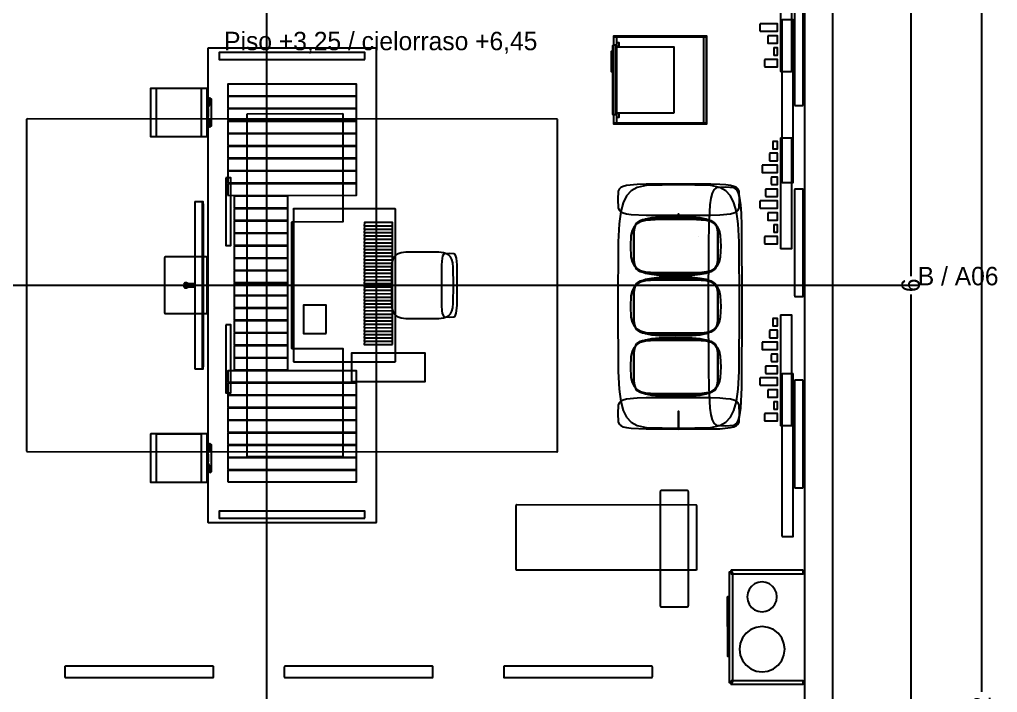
# Model space of a CAD drawing. Header units: metres. Extents: x 132.4 to 143.6, y -13.7 to 1.5.
# Drawn here: x 136.25 to 143.16, y -5.88 to -1.12 of the extents above; entities that cross this region are included whole.
import ezdxf

# ---------------------------------------------------------------- set-up
doc = ezdxf.new("R2010")
doc.units = ezdxf.units.M
for name, color, linetype in [('CORTE', 7, 'Continuous'), ('COTAS', 4, 'Continuous'), ('EJES', 3, 'Continuous'), ('TEXTOS', 7, 'Continuous'), ('VISTA', 8, 'Continuous')]:
    doc.layers.add(name, color=color, linetype=linetype)
doc.dimstyles.get("Standard").update_dxf_attribs({"dimtxt": 2.5, "dimasz": 2.5, "dimexe": 1.25, "dimexo": 0.625, "dimtad": 1, "dimcen": 2.5, "dimazin": 3, "dimtfac": 1, "dimtmove": 0, "dimatfit": 3})

# ---------------------------------------------------------------- blocks, each defined once
blk = doc.blocks.new('_CLOSEDFILLED')
at = {"color": 0, "linetype": 'BYBLOCK'}
blk.add_solid([(-1, 0.164), (0, 0), (-1, -0.164)], dxfattribs=at)
blk = doc.blocks.new('*D5')
for p, q in [((143.05, 0.09), (143.05, -5.87)), ((142, 0), (143.05, 0)), ((143.05, -6.13), (143.05, -12.09)), ((142, -12), (143.05, -12))]:
    blk.add_line(p, q)
at = {"layer": 'Defpoints'}
for p in [(142, 0), (143.05, 0), (142, -12)]:
    blk.add_point(p, dxfattribs=at)
at = {"layer": 'COTAS', "xscale": 0.09, "yscale": 0.09}
for p, rotation in [((143.05, 0), 270), ((143.05, -12), 90)]:
    blk.add_blockref('_CLOSEDFILLED', p, dxfattribs=dict(at, rotation=rotation))
at = {"layer": 'COTAS', "insert": (143.05, -6), "char_height": 0.13, "attachment_point": 5, "rotation": 90}
blk.add_mtext('12', dxfattribs=at)
blk = doc.blocks.new('*D6')
for p, q in [((142.55, 0.09), (142.55, -2.935)), ((142, 0), (142.55, 0)), ((142.55, -3.065), (142.55, -6.09)), ((142, -6), (142.55, -6))]:
    blk.add_line(p, q)
at = {"layer": 'Defpoints'}
for p in [(142, 0), (142.55, 0), (142, -6)]:
    blk.add_point(p, dxfattribs=at)
at = {"layer": 'COTAS', "xscale": 0.09, "yscale": 0.09}
for p, rotation in [((142.55, 0), 270), ((142.55, -6), 90)]:
    blk.add_blockref('_CLOSEDFILLED', p, dxfattribs=dict(at, rotation=rotation))
at = {"layer": 'COTAS', "insert": (142.55, -3), "char_height": 0.13, "attachment_point": 5, "rotation": 90}
blk.add_mtext('6', dxfattribs=at)

msp = doc.modelspace()

# ---------------------------------------------------------------- linework, layer by layer
at = {"layer": 'CORTE'}
msp.add_lwpolyline([(142, -5.9955), (142, -3.5632), (142, -0.0045), (141.9997, -0.0034), (141.9992, -0.0019), (141.999, -0.0017), (141.9987, -0.0013), (141.9984, -0.0011), (141.9981, -0.0008), (141.997, -0.0005), (141.9955, 0), (141.918, 0), (141.8045, 0), (141.8034, -0.0003), (141.8019, -0.0008), (141.8017, -0.001), (141.8013, -0.0013), (141.801, -0.0017), (141.801, -0.0017), (141.8008, -0.0019), (141.8003, -0.0034), (141.8, -0.0045), (141.8, -3.5632), (141.8, -5.9955)], dxfattribs=at)
msp.add_lwpolyline([(137.4253, -2.9826), (137.421, -2.9844), (137.4173, -2.9873), (137.4144, -2.991), (137.4126, -2.9953), (137.412, -3), (137.4126, -3.0047), (137.4144, -3.009), (137.4173, -3.0127), (137.421, -3.0156), (137.4253, -3.0174), (137.43, -3.018), (137.4347, -3.0174), (137.439, -3.0156), (137.4427, -3.0127), (137.4456, -3.009), (137.4474, -3.0047), (137.448, -3), (137.4474, -2.9953), (137.4456, -2.991), (137.4427, -2.9873), (137.439, -2.9844), (137.4347, -2.9826), (137.43, -2.982), (137.4253, -2.9826)], close=True, dxfattribs=at)
at = {"layer": 'EJES'}
for p, q in [((138, 0.5), (138, -13.7)), ((132.5, -3), (142.6, -3))]:
    msp.add_line(p, q, dxfattribs=at)
at = {"layer": 'VISTA'}
msp.add_line((137.552, -2.424), (137.552, -3.576), dxfattribs=at)
for points in [[(141.63, -0.7135), (141.63, -1.3411), (141.63, -1.4865), (141.6305, -1.4881), (141.6306, -1.4885), (141.631, -1.4889), (141.631, -1.489), (141.6314, -1.4893), (141.6315, -1.4894), (141.6331, -1.4899), (141.6335, -1.49), (141.6928, -1.49), (141.7065, -1.49), (141.7081, -1.4895), (141.7085, -1.4894), (141.7089, -1.489), (141.709, -1.489), (141.709, -1.4889), (141.7094, -1.4885), (141.7095, -1.4881), (141.71, -1.4865), (141.71, -1.3411), (141.71, -0.7135)], [(141.73, -0.9745), (141.73, -1.5518), (141.73, -1.7255), (141.7306, -1.7275), (141.7308, -1.7281), (141.7312, -1.7285), (141.7313, -1.7287), (141.7318, -1.7291), (141.7319, -1.7292), (141.7339, -1.7298), (141.7345, -1.73), (141.7737, -1.73), (141.7855, -1.73), (141.7875, -1.7294), (141.7881, -1.7292), (141.7885, -1.7288), (141.7887, -1.7287), (141.7888, -1.7285), (141.7892, -1.7281), (141.7894, -1.7275), (141.79, -1.7255), (141.79, -1.5518), (141.79, -0.9745)]]:
    msp.add_lwpolyline(points, dxfattribs=at)
for points in [[(141.4856, -1.1546), (141.485, -1.156), (141.485, -1.204), (141.4856, -1.2054), (141.487, -1.206), (141.608, -1.206), (141.6094, -1.2054), (141.61, -1.204), (141.61, -1.156), (141.6094, -1.1546), (141.608, -1.154), (141.487, -1.154), (141.4856, -1.1546)], [(141.641, -1.1267), (141.6408, -1.1269), (141.6402, -1.1287), (141.64, -1.1295), (141.64, -1.9296), (141.64, -2.2705), (141.6406, -2.2723), (141.6408, -2.2731), (141.6412, -2.2735), (141.6413, -2.2737), (141.6417, -2.274), (141.6419, -2.2742), (141.6437, -2.2748), (141.6445, -2.275), (141.6943, -2.275), (141.7155, -2.275), (141.7173, -2.2744), (141.7181, -2.2742), (141.7185, -2.2738), (141.7187, -2.2737), (141.7188, -2.2735), (141.7192, -2.2731), (141.7194, -2.2723), (141.72, -2.2705), (141.72, -1.9296), (141.72, -1.1295), (141.7198, -1.1287), (141.7192, -1.1269), (141.719, -1.1267), (141.7187, -1.1263), (141.7185, -1.1262), (141.7181, -1.1258), (141.7173, -1.1256), (141.7155, -1.125), (141.6943, -1.125), (141.6445, -1.125), (141.6437, -1.1252), (141.6419, -1.1258), (141.6417, -1.126), (141.6413, -1.1263), (141.641, -1.1267)], [(140.451, -1.245), (141.109, -1.245), (141.1097, -1.2447), (141.11, -1.244), (141.11, -1.241), (141.1097, -1.2403), (141.109, -1.24), (140.451, -1.24), (140.4503, -1.2403), (140.45, -1.241), (140.45, -1.244), (140.4503, -1.2447), (140.451, -1.245)], [(141.0888, -1.8588), (141.0888, -1.2412), (140.4712, -1.2412), (140.4712, -1.8588), (141.0888, -1.8588)], [(141.5406, -1.2386), (141.54, -1.24), (141.54, -1.288), (141.5406, -1.2894), (141.542, -1.29), (141.608, -1.29), (141.6094, -1.2894), (141.61, -1.288), (141.61, -1.24), (141.6094, -1.2386), (141.608, -1.238), (141.542, -1.238), (141.5406, -1.2386)], [(140.4475, -1.795), (140.4665, -1.795), (140.4695, -1.792), (140.4695, -1.308), (140.4665, -1.305), (140.4475, -1.305), (140.4445, -1.308), (140.4445, -1.792), (140.4475, -1.795)], [(140.4475, -1.795), (140.4665, -1.795), (140.4695, -1.792), (140.4695, -1.308), (140.4665, -1.305), (140.4475, -1.305), (140.4445, -1.308), (140.4445, -1.792), (140.4475, -1.795)], [(140.4475, -1.795), (140.4665, -1.795), (140.4695, -1.792), (140.4695, -1.308), (140.4665, -1.305), (140.4475, -1.305), (140.4445, -1.308), (140.4445, -1.792), (140.4475, -1.795)], [(140.4475, -1.795), (140.4665, -1.795), (140.4695, -1.792), (140.4695, -1.308), (140.4665, -1.305), (140.4475, -1.305), (140.4445, -1.308), (140.4445, -1.792), (140.4475, -1.795)], [(140.4475, -1.795), (140.4665, -1.795), (140.4695, -1.792), (140.4695, -1.308), (140.4665, -1.305), (140.4475, -1.305), (140.4445, -1.308), (140.4445, -1.792), (140.4475, -1.795)], [(140.4475, -1.795), (140.4665, -1.795), (140.4695, -1.792), (140.4695, -1.308), (140.4665, -1.305), (140.4475, -1.305), (140.4445, -1.308), (140.4445, -1.792), (140.4475, -1.795)], [(140.4475, -1.795), (140.4665, -1.795), (140.4695, -1.792), (140.4695, -1.308), (140.4665, -1.305), (140.4475, -1.305), (140.4445, -1.308), (140.4445, -1.792), (140.4475, -1.795)], [(140.4475, -1.795), (140.4665, -1.795), (140.4695, -1.792), (140.4695, -1.308), (140.4665, -1.305), (140.4475, -1.305), (140.4445, -1.308), (140.4445, -1.792), (140.4475, -1.795)], [(141.1097, -1.8547), (141.1097, -1.2453), (140.4503, -1.2453), (140.4503, -1.8547), (141.1097, -1.8547)], [(140.472, -1.312), (140.49, -1.312), (140.4907, -1.3117), (140.491, -1.311), (140.491, -1.289), (140.4907, -1.2883), (140.49, -1.288), (140.472, -1.288), (140.4713, -1.2883), (140.471, -1.289), (140.471, -1.311), (140.4713, -1.3117), (140.472, -1.312)], [(141.106, -1.85), (141.109, -1.85), (141.1097, -1.8498), (141.11, -1.8492), (141.11, -1.2508), (141.1097, -1.2502), (141.109, -1.25), (141.106, -1.25), (141.1053, -1.2502), (141.105, -1.2508), (141.105, -1.8492), (141.1053, -1.8498), (141.106, -1.85)], [(137.5881, -4.675), (138.7719, -4.675), (138.7757, -4.673), (138.7765, -1.3298), (138.7746, -1.3259), (137.5881, -1.325), (137.5843, -1.327), (137.5843, -4.673), (137.5881, -4.675)], [(138.694, -1.405), (138.695, -1.356), (137.666, -1.355), (137.6653, -1.4047), (138.694, -1.405)], [(140.446, -1.49), (140.446, -1.35), (140.434, -1.35), (140.434, -1.49), (140.446, -1.49)], [(140.446, -1.49), (140.446, -1.35), (140.434, -1.35), (140.434, -1.49), (140.446, -1.49)], [(140.446, -1.49), (140.446, -1.35), (140.434, -1.35), (140.434, -1.49), (140.446, -1.49)], [(140.446, -1.49), (140.446, -1.35), (140.434, -1.35), (140.434, -1.49), (140.446, -1.49)], [(140.446, -1.49), (140.446, -1.35), (140.434, -1.35), (140.434, -1.49), (140.446, -1.49)], [(140.446, -1.49), (140.446, -1.35), (140.434, -1.35), (140.434, -1.49), (140.446, -1.49)], [(140.446, -1.49), (140.446, -1.35), (140.434, -1.35), (140.434, -1.49), (140.446, -1.49)], [(140.446, -1.49), (140.446, -1.35), (140.434, -1.35), (140.434, -1.49), (140.446, -1.49)], [(140.8787, -1.7822), (140.8787, -1.3178), (140.4693, -1.3178), (140.4693, -1.7822), (140.8787, -1.7822)], [(140.8787, -1.7822), (140.8787, -1.3178), (140.4693, -1.3178), (140.4693, -1.7822), (140.8787, -1.7822)], [(140.8787, -1.7822), (140.8787, -1.3178), (140.4693, -1.3178), (140.4693, -1.7822), (140.8787, -1.7822)], [(140.8787, -1.7822), (140.8787, -1.3178), (140.4693, -1.3178), (140.4693, -1.7822), (140.8787, -1.7822)], [(140.8787, -1.7822), (140.8787, -1.3178), (140.4693, -1.3178), (140.4693, -1.7822), (140.8787, -1.7822)], [(140.8787, -1.7822), (140.8787, -1.3178), (140.4693, -1.3178), (140.4693, -1.7822), (140.8787, -1.7822)], [(140.8787, -1.7822), (140.8787, -1.3178), (140.4693, -1.3178), (140.4693, -1.7822), (140.8787, -1.7822)], [(140.8787, -1.7822), (140.8787, -1.3178), (140.4693, -1.3178), (140.4693, -1.7822), (140.8787, -1.7822)], [(141.5826, -1.3226), (141.582, -1.324), (141.582, -1.372), (141.5826, -1.3734), (141.584, -1.374), (141.608, -1.374), (141.6094, -1.3734), (141.61, -1.372), (141.61, -1.324), (141.6094, -1.3226), (141.608, -1.322), (141.584, -1.322), (141.5826, -1.3226)], [(141.5186, -1.4066), (141.518, -1.408), (141.518, -1.456), (141.5186, -1.4574), (141.52, -1.458), (141.608, -1.458), (141.6094, -1.4574), (141.61, -1.456), (141.61, -1.408), (141.6094, -1.4066), (141.608, -1.406), (141.52, -1.406), (141.5186, -1.4066)], [(137.7256, -1.661), (138.635, -1.6604), (138.6344, -1.579), (137.7256, -1.5792), (137.7256, -1.661)], [(137.1804, -1.6104), (137.1803, -1.6105), (137.1802, -1.6107), (137.18, -1.6111), (137.18, -1.7373), (137.18, -1.9489), (137.1801, -1.9491), (137.1803, -1.9495), (137.1803, -1.9496), (137.1804, -1.9497), (137.1805, -1.9497), (137.1806, -1.9498), (137.181, -1.9499), (137.1815, -1.95), (137.3298, -1.95), (137.5785, -1.95), (137.5788, -1.9499), (137.5794, -1.9498), (137.5794, -1.9497), (137.5796, -1.9497), (137.5797, -1.9496), (137.5797, -1.9495), (137.5799, -1.9491), (137.58, -1.9489), (137.58, -1.7373), (137.58, -1.6111), (137.5798, -1.6107), (137.5797, -1.6105), (137.5796, -1.6104), (137.5796, -1.6103), (137.5794, -1.6103), (137.5794, -1.6102), (137.5788, -1.6101), (137.5785, -1.61), (137.3298, -1.61), (137.1815, -1.61), (137.181, -1.6101), (137.1806, -1.6102), (137.1805, -1.6103), (137.1804, -1.6103), (137.1804, -1.6104)], [(137.2217, -1.6107), (137.22, -1.6117), (137.2203, -1.9493), (137.2207, -1.9483), (137.2217, -1.95), (137.5393, -1.9497), (137.5383, -1.9493), (137.54, -1.9483), (137.5397, -1.6107), (137.2217, -1.6107)], [(137.586, -1.814), (137.598, -1.8449), (137.598, -1.883), (137.612, -1.8737), (137.612, -1.6863), (137.598, -1.677), (137.598, -1.7151), (137.586, -1.746), (137.586, -1.814)], [(137.7256, -1.749), (138.635, -1.7484), (138.6344, -1.667), (137.7256, -1.6672), (137.7256, -1.749)], [(137.579, -1.755), (137.579, -1.7587), (137.579, -1.7695), (137.579, -1.78), (137.579, -1.7905), (137.579, -1.8013), (137.579, -1.805), (137.589, -1.805), (137.589, -1.8013), (137.589, -1.7905), (137.589, -1.78), (137.589, -1.7695), (137.589, -1.7587), (137.589, -1.755), (137.579, -1.755)], [(137.7256, -1.837), (138.635, -1.8364), (138.6344, -1.755), (137.7256, -1.7552), (137.7256, -1.837)], [(137.86, -1.7919), (137.86, -4.2081), (137.862, -4.21), (138.538, -4.21), (138.54, -4.2081), (138.54, -3.4494), (138.181, -3.4484), (138.1786, -3.446), (138.1786, -2.554), (138.181, -2.5516), (138.54, -2.5506), (138.54, -1.7919), (138.538, -1.79), (137.86, -1.7919)], [(140.472, -1.812), (140.49, -1.812), (140.4907, -1.8117), (140.491, -1.811), (140.491, -1.789), (140.4907, -1.7883), (140.49, -1.788), (140.472, -1.788), (140.4713, -1.7883), (140.471, -1.789), (140.471, -1.811), (140.4713, -1.8117), (140.472, -1.812)], [(136.305, -4.1705), (136.3069, -4.1742), (140.0505, -4.175), (140.0542, -4.1731), (140.055, -1.8295), (140.0531, -1.8258), (136.3095, -1.825), (136.305, -1.8295), (136.305, -4.1705)], [(137.7256, -1.925), (138.635, -1.9244), (138.6344, -1.843), (137.7256, -1.8432), (137.7256, -1.925)], [(140.451, -1.86), (141.109, -1.86), (141.1097, -1.8597), (141.11, -1.859), (141.11, -1.856), (141.1097, -1.8553), (141.109, -1.855), (140.451, -1.855), (140.4503, -1.8553), (140.45, -1.856), (140.45, -1.859), (140.4503, -1.8597), (140.451, -1.86)], [(137.7256, -2.013), (138.635, -2.0124), (138.6344, -1.931), (137.7256, -1.9312), (137.7256, -2.013)], [(141.5756, -1.9846), (141.575, -1.986), (141.575, -2.034), (141.5756, -2.0354), (141.577, -2.036), (141.608, -2.036), (141.6094, -2.0354), (141.61, -2.034), (141.61, -1.986), (141.6094, -1.9846), (141.608, -1.984), (141.577, -1.984), (141.5756, -1.9846)], [(141.6307, -1.9614), (141.6306, -1.9615), (141.6301, -1.9631), (141.63, -1.9635), (141.63, -2.5911), (141.63, -2.7365), (141.6305, -2.7381), (141.6306, -2.7385), (141.631, -2.7389), (141.631, -2.739), (141.6314, -2.7393), (141.6315, -2.7394), (141.6331, -2.7399), (141.6335, -2.74), (141.6928, -2.74), (141.7065, -2.74), (141.7081, -2.7395), (141.7085, -2.7394), (141.7089, -2.739), (141.709, -2.739), (141.709, -2.7389), (141.7094, -2.7385), (141.7095, -2.7381), (141.71, -2.7365), (141.71, -2.5911), (141.71, -1.9635), (141.7099, -1.9631), (141.7094, -1.9615), (141.7093, -1.9614), (141.709, -1.961), (141.7089, -1.961), (141.7085, -1.9606), (141.7081, -1.9605), (141.7065, -1.96), (141.6928, -1.96), (141.6335, -1.96), (141.6331, -1.9601), (141.6315, -1.9606), (141.6314, -1.9607), (141.631, -1.961), (141.6307, -1.9614)], [(137.7256, -2.101), (138.635, -2.1004), (138.6344, -2.019), (137.7256, -2.0192), (137.7256, -2.101)], [(141.5526, -2.0686), (141.552, -2.07), (141.552, -2.118), (141.5526, -2.1194), (141.554, -2.12), (141.608, -2.12), (141.6094, -2.1194), (141.61, -2.118), (141.61, -2.07), (141.6094, -2.0686), (141.608, -2.068), (141.554, -2.068), (141.5526, -2.0686)], [(137.7256, -2.189), (138.635, -2.1884), (138.6344, -2.107), (137.7256, -2.1072), (137.7256, -2.189)], [(137.7256, -2.277), (138.635, -2.2764), (138.6344, -2.195), (137.7256, -2.1952), (137.7256, -2.277)], [(141.5006, -2.1526), (141.5, -2.154), (141.5, -2.202), (141.5006, -2.2034), (141.502, -2.204), (141.608, -2.204), (141.6094, -2.2034), (141.61, -2.202), (141.61, -2.154), (141.6094, -2.1526), (141.608, -2.152), (141.502, -2.152), (141.5006, -2.1526)], [(137.7125, -2.24), (137.7125, -2.72), (137.7475, -2.72), (137.7475, -2.24), (137.7125, -2.24)], [(141.5656, -2.2366), (141.565, -2.238), (141.565, -2.286), (141.5656, -2.2874), (141.567, -2.288), (141.608, -2.288), (141.6094, -2.2874), (141.61, -2.286), (141.61, -2.238), (141.6094, -2.2366), (141.608, -2.236), (141.567, -2.236), (141.5656, -2.2366)], [(137.7256, -2.365), (138.635, -2.3644), (138.6344, -2.283), (137.7256, -2.2832), (137.7256, -2.365)], [(140.5432, -2.4949), (140.575, -2.4994), (140.681, -2.5044), (140.91, -2.505), (140.91, -2.4945), (140.91, -2.505), (141.139, -2.5044), (141.2022, -2.5026), (141.2768, -2.4949), (141.3007, -2.4888), (141.3183, -2.4807), (141.3305, -2.4698), (141.3376, -2.4536), (141.34, -2.395), (141.3376, -2.3364), (141.3305, -2.3202), (141.3183, -2.3093), (141.3007, -2.3012), (141.2768, -2.2951), (141.245, -2.2906), (141.2022, -2.2874), (141.139, -2.2856), (140.681, -2.2856), (140.6178, -2.2874), (140.5432, -2.2951), (140.5193, -2.3012), (140.5017, -2.3093), (140.4895, -2.3202), (140.4824, -2.3364), (140.48, -2.395), (140.4824, -2.4536), (140.4895, -2.4698), (140.5017, -2.4807), (140.5193, -2.4888), (140.5432, -2.4949)], [(140.5432, -3.9313), (140.575, -3.9666), (140.6178, -3.991), (140.681, -4.0053), (140.91, -4.01), (140.91, -3.8884), (140.91, -4.01), (141.139, -4.0053), (141.2022, -3.991), (141.245, -3.9666), (141.2768, -3.9313), (141.3007, -3.8835), (141.3183, -3.8201), (141.3305, -3.7345), (141.3376, -3.6079), (141.34, -3.15), (141.3376, -2.6921), (141.3305, -2.5655), (141.3183, -2.4799), (141.3007, -2.4165), (141.2768, -2.3687), (141.245, -2.3334), (141.2022, -2.309), (141.139, -2.2947), (140.91, -2.29), (140.681, -2.2947), (140.6178, -2.309), (140.575, -2.3334), (140.5432, -2.3687), (140.5193, -2.4165), (140.5017, -2.4799), (140.4895, -2.5655), (140.4824, -2.6921), (140.48, -3.15), (140.4824, -3.6079), (140.4895, -3.7345), (140.5017, -3.8201), (140.5193, -3.8835), (140.5432, -3.9313)], [(141.1377, -3.9157), (141.1465, -3.9503), (141.1584, -3.9741), (141.1761, -3.9882), (141.24, -3.9928), (141.3039, -3.9882), (141.3216, -3.9741), (141.3335, -3.9503), (141.3424, -3.9157), (141.349, -3.8688), (141.3573, -3.7228), (141.36, -3.15), (141.3573, -2.5772), (141.3539, -2.4933), (141.349, -2.4312), (141.3424, -2.3843), (141.3335, -2.3497), (141.3216, -2.3259), (141.3039, -2.3118), (141.24, -2.3072), (141.1761, -2.3118), (141.1584, -2.3259), (141.1465, -2.3497), (141.1377, -2.3843), (141.131, -2.4312), (141.1227, -2.5772), (141.1207, -2.7012), (141.12, -3.15), (141.1207, -3.5988), (141.1227, -3.7228), (141.131, -3.8688), (141.1377, -3.9157)], [(141.5256, -2.3206), (141.525, -2.322), (141.525, -2.37), (141.5256, -2.3714), (141.527, -2.372), (141.608, -2.372), (141.6094, -2.3714), (141.61, -2.37), (141.61, -2.322), (141.6094, -2.3206), (141.608, -2.32), (141.527, -2.32), (141.5256, -2.3206)], [(141.7309, -2.3218), (141.7308, -2.3219), (141.7302, -2.3239), (141.73, -2.3245), (141.73, -2.9018), (141.73, -3.0755), (141.7306, -3.0775), (141.7308, -3.0781), (141.7312, -3.0785), (141.7313, -3.0787), (141.7318, -3.0791), (141.7319, -3.0792), (141.7339, -3.0798), (141.7345, -3.08), (141.7737, -3.08), (141.7855, -3.08), (141.7875, -3.0794), (141.7881, -3.0792), (141.7885, -3.0788), (141.7887, -3.0787), (141.7888, -3.0785), (141.7892, -3.0781), (141.7894, -3.0775), (141.79, -3.0755), (141.79, -2.9018), (141.79, -2.3245), (141.7898, -2.3239), (141.7892, -2.3219), (141.7891, -2.3218), (141.7887, -2.3213), (141.7885, -2.3212), (141.7881, -2.3208), (141.7875, -2.3206), (141.7855, -2.32), (141.7737, -2.32), (141.7345, -2.32), (141.7339, -2.3202), (141.7319, -2.3208), (141.7318, -2.3209), (141.7313, -2.3213), (141.7309, -2.3218)], [(137.4935, -2.4118), (137.4933, -2.4121), (137.4929, -2.4137), (137.4925, -2.4149), (137.4925, -3.0646), (137.4925, -3.5851), (137.493, -3.5867), (137.4933, -3.5879), (137.4936, -3.5883), (137.4938, -3.5886), (137.4941, -3.5889), (137.4944, -3.5891), (137.4958, -3.5896), (137.497, -3.59), (137.5225, -3.59), (137.543, -3.59), (137.5444, -3.5895), (137.5456, -3.5891), (137.5459, -3.5888), (137.5462, -3.5886), (137.5464, -3.5883), (137.5467, -3.5879), (137.547, -3.5867), (137.5475, -3.5851), (137.5475, -3.0646), (137.5475, -2.4149), (137.5471, -2.4137), (137.5467, -2.4121), (137.5465, -2.4118), (137.5462, -2.4114), (137.5459, -2.4112), (137.5456, -2.4109), (137.5444, -2.4105), (137.543, -2.41), (137.5225, -2.41), (137.497, -2.41), (137.4958, -2.4104), (137.4944, -2.4109), (137.4941, -2.4111), (137.4938, -2.4114), (137.4935, -2.4118)], [(137.5455, -2.424), (137.5505, -2.424), (137.551, -2.4239), (137.5514, -2.4235), (137.5515, -2.423), (137.5515, -2.411), (137.5514, -2.4105), (137.551, -2.4101), (137.5505, -2.41), (137.5455, -2.41), (137.545, -2.4101), (137.5446, -2.4105), (137.5445, -2.411), (137.5445, -2.423), (137.5446, -2.4235), (137.545, -2.4239), (137.5455, -2.424)], [(137.5445, -3.589), (137.5505, -3.59), (137.5515, -2.411), (137.5446, -2.411), (137.5445, -3.589)], [(137.7706, -2.453), (138.15, -2.4524), (138.1494, -2.371), (137.7706, -2.3712), (137.7706, -2.453)], [(141.4856, -2.4046), (141.485, -2.406), (141.485, -2.454), (141.4856, -2.4554), (141.487, -2.456), (141.608, -2.456), (141.6094, -2.4554), (141.61, -2.454), (141.61, -2.406), (141.6094, -2.4046), (141.608, -2.404), (141.487, -2.404), (141.4856, -2.4046)], [(137.7706, -2.541), (138.15, -2.5404), (138.1494, -2.459), (137.7706, -2.4592), (137.7706, -2.541)], [(138.1906, -3.5387), (138.1909, -3.5391), (138.1913, -3.5394), (138.193, -3.54), (138.9087, -3.5394), (138.9091, -3.5391), (138.9094, -3.5387), (138.91, -3.537), (138.9094, -2.4613), (138.9091, -2.4609), (138.9087, -2.4606), (138.907, -2.46), (138.193, -2.46), (138.1909, -2.4609), (138.1906, -3.5387)], [(138.1915, -2.4615), (138.1909, -2.4615), (138.1909, -2.4609), (138.1915, -2.4615)], [(138.9085, -2.4615), (138.9085, -2.4609), (138.9091, -2.4609), (138.9085, -2.4615)], [(137.7706, -2.629), (138.15, -2.6284), (138.1494, -2.547), (137.7706, -2.5472), (137.7706, -2.629)], [(140.6424, -2.9001), (140.6759, -2.9132), (140.7182, -2.9224), (140.7741, -2.9278), (140.89, -2.9297), (141.0059, -2.9278), (141.0617, -2.9224), (141.1041, -2.9132), (141.1376, -2.9001), (141.1642, -2.883), (141.1844, -2.8614), (141.1987, -2.8341), (141.2072, -2.7981), (141.21, -2.7233), (141.2072, -2.6486), (141.1987, -2.6126), (141.1844, -2.5853), (141.1642, -2.5637), (141.1376, -2.5466), (141.1041, -2.5335), (141.0617, -2.5243), (141.0059, -2.5188), (140.89, -2.517), (140.7741, -2.5188), (140.7182, -2.5243), (140.6759, -2.5335), (140.6424, -2.5466), (140.6158, -2.5637), (140.5956, -2.5853), (140.5813, -2.6126), (140.5728, -2.6486), (140.57, -2.7233), (140.5728, -2.7981), (140.5813, -2.8341), (140.5956, -2.8614), (140.6158, -2.883), (140.6424, -2.9001)], [(140.5911, -2.8175), (140.5938, -2.8433), (140.5985, -2.8612), (140.6051, -2.875), (140.614, -2.8862), (140.6252, -2.8952), (140.639, -2.9023), (140.677, -2.9122), (140.744, -2.9168), (140.89, -2.9174), (140.89, -2.9151), (140.89, -2.9174), (141.036, -2.9168), (141.0756, -2.9151), (141.124, -2.9079), (141.141, -2.9023), (141.166, -2.8862), (141.1749, -2.875), (141.1815, -2.8612), (141.1862, -2.8433), (141.1889, -2.8175), (141.1898, -2.7233), (141.1889, -2.6292), (141.1862, -2.6034), (141.1815, -2.5855), (141.1749, -2.5716), (141.166, -2.5605), (141.141, -2.5443), (141.103, -2.5345), (141.036, -2.5298), (140.744, -2.5298), (140.7044, -2.5316), (140.656, -2.5387), (140.639, -2.5443), (140.614, -2.5605), (140.6051, -2.5716), (140.5985, -2.5855), (140.5938, -2.6034), (140.5911, -2.6292), (140.5911, -2.8175)], [(140.6777, -2.9078), (140.6407, -2.8983), (140.6171, -2.8831), (140.6089, -2.8727), (140.6026, -2.8597), (140.5982, -2.8425), (140.5955, -2.8174), (140.5955, -2.6293), (140.5982, -2.6041), (140.6026, -2.587), (140.6089, -2.5739), (140.6171, -2.5636), (140.6407, -2.5484), (140.6777, -2.5389), (140.7441, -2.5342), (140.89, -2.5336), (141.0359, -2.5342), (141.1023, -2.5389), (141.1393, -2.5484), (141.1629, -2.5636), (141.1711, -2.5739), (141.1774, -2.587), (141.1818, -2.6041), (141.1845, -2.6293), (141.1854, -2.7233), (141.1845, -2.8174), (141.1818, -2.8425), (141.1774, -2.8597), (141.1711, -2.8727), (141.1629, -2.8831), (141.1393, -2.8983), (141.1229, -2.9037), (141.0753, -2.9107), (141.0359, -2.9124), (140.7441, -2.9124), (140.6777, -2.9078)], [(140.6911, -2.5369), (140.6911, -2.5369), (140.6911, -2.5369), (140.6911, -2.5369)], [(141.5406, -2.4886), (141.54, -2.49), (141.54, -2.538), (141.5406, -2.5394), (141.542, -2.54), (141.608, -2.54), (141.6094, -2.5394), (141.61, -2.538), (141.61, -2.49), (141.6094, -2.4886), (141.608, -2.488), (141.542, -2.488), (141.5406, -2.4886)], [(138.889, -2.5793), (138.89, -2.5577), (138.691, -2.5568), (138.6903, -2.579), (138.889, -2.5793)], [(138.889, -2.6033), (138.89, -2.5817), (138.691, -2.5808), (138.6903, -2.603), (138.889, -2.6033)], [(138.889, -2.6273), (138.89, -2.6058), (138.691, -2.6048), (138.6903, -2.627), (138.889, -2.6273)], [(141.5826, -2.5726), (141.582, -2.574), (141.582, -2.622), (141.5826, -2.6234), (141.584, -2.624), (141.608, -2.624), (141.6094, -2.6234), (141.61, -2.622), (141.61, -2.574), (141.6094, -2.5726), (141.608, -2.572), (141.584, -2.572), (141.5826, -2.5726)], [(137.7706, -2.717), (138.15, -2.7164), (138.1494, -2.635), (137.7706, -2.6352), (137.7706, -2.717)], [(138.889, -2.6513), (138.89, -2.6298), (138.691, -2.6288), (138.6903, -2.651), (138.889, -2.6513)], [(138.889, -2.6753), (138.89, -2.6538), (138.691, -2.6528), (138.6903, -2.675), (138.889, -2.6753)], [(138.889, -2.6993), (138.89, -2.6778), (138.691, -2.6768), (138.6903, -2.699), (138.889, -2.6993)], [(141.0508, -2.657), (141.0508, -2.657), (141.0508, -2.657), (141.0508, -2.657)], [(141.202, -2.6309), (141.202, -2.6309), (141.202, -2.6309), (141.202, -2.6309)], [(141.5186, -2.6566), (141.518, -2.658), (141.518, -2.706), (141.5186, -2.7074), (141.52, -2.708), (141.608, -2.708), (141.6094, -2.7074), (141.61, -2.706), (141.61, -2.658), (141.6094, -2.6566), (141.608, -2.656), (141.52, -2.656), (141.5186, -2.6566)], [(137.7706, -2.805), (138.15, -2.8044), (138.1494, -2.723), (137.7706, -2.7232), (137.7706, -2.805)], [(138.889, -2.7233), (138.89, -2.7018), (138.691, -2.7008), (138.6903, -2.723), (138.889, -2.7233)], [(138.889, -2.7473), (138.89, -2.7258), (138.691, -2.7247), (138.6903, -2.747), (138.889, -2.7473)], [(138.889, -2.7713), (138.89, -2.7498), (138.691, -2.7487), (138.6903, -2.771), (138.889, -2.7713)], [(137.287, -3.2), (137.573, -3.2), (137.5779, -3.198), (137.58, -3.193), (137.58, -2.807), (137.5779, -2.802), (137.573, -2.8), (137.287, -2.8), (137.2821, -2.802), (137.28, -2.807), (137.28, -3.193), (137.2821, -3.198), (137.287, -3.2)], [(137.7706, -2.893), (138.15, -2.8924), (138.1494, -2.811), (137.7706, -2.8112), (137.7706, -2.893)], [(138.889, -2.7952), (138.89, -2.7738), (138.691, -2.7727), (138.6903, -2.795), (138.889, -2.7952)], [(138.889, -2.8192), (138.89, -2.7978), (138.691, -2.7967), (138.6903, -2.819), (138.889, -2.8192)], [(138.889, -2.8432), (138.89, -2.8218), (138.691, -2.8207), (138.6903, -2.843), (138.889, -2.8432)], [(138.9124, -3.2135), (138.9286, -3.2231), (138.9505, -3.2298), (138.9829, -3.2337), (139.2171, -3.2337), (139.2495, -3.2298), (139.2714, -3.2231), (139.2876, -3.2135), (139.2999, -3.2004), (139.3089, -3.1831), (139.3151, -3.1597), (139.3188, -3.1251), (139.32, -3), (139.3188, -2.8749), (139.3151, -2.8403), (139.3089, -2.8169), (139.2999, -2.7996), (139.2876, -2.7865), (139.2714, -2.7769), (139.2495, -2.7702), (139.2171, -2.7663), (139.1, -2.765), (138.9829, -2.7663), (138.9505, -2.7702), (138.9286, -2.7769), (138.9124, -2.7865), (138.9001, -2.7996), (138.8911, -2.8169), (138.8849, -2.8403), (138.8812, -2.8749), (138.8812, -3.1251), (138.8849, -3.1597), (138.8911, -3.1831), (138.9001, -3.2004), (138.9124, -3.2135)], [(139.2352, -3.1437), (139.2374, -3.1803), (139.2408, -3.1976), (139.2485, -3.2168), (139.2575, -3.2229), (139.2902, -3.225), (139.3225, -3.2229), (139.331, -3.2168), (139.3396, -3.1976), (139.345, -3.1437), (139.345, -2.8563), (139.3404, -2.8079), (139.3368, -2.7935), (139.3315, -2.7832), (139.3224, -2.7771), (139.2898, -2.775), (139.2575, -2.7771), (139.249, -2.7832), (139.2433, -2.7935), (139.2393, -2.8079), (139.2352, -2.8563), (139.2352, -3.1437)], [(137.7706, -2.981), (138.15, -2.9804), (138.1494, -2.899), (137.7706, -2.8992), (137.7706, -2.981)], [(138.889, -2.8672), (138.89, -2.8457), (138.691, -2.8447), (138.6903, -2.867), (138.889, -2.8672)], [(138.889, -2.8912), (138.89, -2.8697), (138.691, -2.8687), (138.6903, -2.891), (138.889, -2.8912)], [(138.889, -2.9152), (138.89, -2.8937), (138.691, -2.8927), (138.6903, -2.915), (138.889, -2.9152)], [(140.5967, -2.8521), (140.5967, -2.8521), (140.5967, -2.8521), (140.5967, -2.8521)], [(140.6199, -2.8902), (140.6199, -2.8902), (140.6199, -2.8902), (140.6199, -2.8902)], [(138.889, -2.9392), (138.89, -2.9177), (138.691, -2.9167), (138.6903, -2.939), (138.889, -2.9392)], [(138.889, -2.9632), (138.89, -2.9417), (138.691, -2.9407), (138.6903, -2.963), (138.889, -2.9632)], [(138.889, -2.9872), (138.89, -2.9657), (138.691, -2.9647), (138.6903, -2.987), (138.889, -2.9872)], [(140.6424, -3.3268), (140.6759, -3.3398), (140.7182, -3.349), (140.7741, -3.3545), (140.89, -3.3563), (141.0059, -3.3545), (141.0617, -3.349), (141.1041, -3.3398), (141.1376, -3.3268), (141.1642, -3.3097), (141.1844, -3.288), (141.1987, -3.2607), (141.2072, -3.2247), (141.21, -3.15), (141.2072, -3.0753), (141.1987, -3.0393), (141.1844, -3.012), (141.1642, -2.9903), (141.1376, -2.9732), (141.1041, -2.9602), (141.0617, -2.951), (141.0059, -2.9455), (140.89, -2.9437), (140.7741, -2.9455), (140.7182, -2.951), (140.6759, -2.9602), (140.6424, -2.9732), (140.6158, -2.9903), (140.5956, -3.012), (140.5813, -3.0393), (140.5728, -3.0753), (140.57, -3.15), (140.5728, -3.2247), (140.5813, -3.2607), (140.5956, -3.288), (140.6158, -3.3097), (140.6424, -3.3268)], [(140.5911, -3.2442), (140.5938, -3.2699), (140.5985, -3.2878), (140.6051, -3.3017), (140.614, -3.3128), (140.639, -3.329), (140.656, -3.3346), (140.7044, -3.3418), (140.744, -3.3435), (140.89, -3.3441), (140.89, -3.3418), (140.89, -3.3441), (141.036, -3.3435), (141.103, -3.3388), (141.141, -3.329), (141.166, -3.3128), (141.1749, -3.3017), (141.1815, -3.2878), (141.1862, -3.2699), (141.1889, -3.2442), (141.1898, -3.15), (141.1889, -3.0558), (141.1862, -3.0301), (141.1815, -3.0122), (141.1749, -2.9983), (141.166, -2.9872), (141.141, -2.971), (141.124, -2.9654), (141.0756, -2.9582), (141.036, -2.9565), (140.744, -2.9565), (140.677, -2.9612), (140.639, -2.971), (140.614, -2.9872), (140.6051, -2.9983), (140.5985, -3.0122), (140.5938, -3.0301), (140.5911, -3.0558), (140.5911, -3.2442)], [(140.6777, -3.3345), (140.6407, -3.3249), (140.6171, -3.3097), (140.6089, -3.2994), (140.6026, -3.2864), (140.5982, -3.2692), (140.5955, -3.244), (140.5955, -3.056), (140.5982, -3.0308), (140.6026, -3.0136), (140.6089, -3.0006), (140.6171, -2.9903), (140.6407, -2.9751), (140.6777, -2.9655), (140.7441, -2.9609), (140.89, -2.9603), (141.0359, -2.9609), (141.1023, -2.9655), (141.1393, -2.9751), (141.1629, -2.9903), (141.1711, -3.0006), (141.1774, -3.0136), (141.1818, -3.0308), (141.1845, -3.056), (141.1854, -3.15), (141.1845, -3.244), (141.1818, -3.2692), (141.1774, -3.2864), (141.1711, -3.2994), (141.1629, -3.3097), (141.1393, -3.3249), (141.1229, -3.3303), (141.0753, -3.3374), (141.0359, -3.3391), (140.7441, -3.3391), (140.6777, -3.3345)], [(141.08, -2.9149), (141.08, -2.9149), (141.08, -2.9149), (141.08, -2.9149)], [(137.43, -3.0098), (137.495, -3.0098), (137.495, -2.9902), (137.43, -2.9902), (137.43, -3.0098)], [(137.7706, -3.069), (138.15, -3.0684), (138.1494, -2.987), (137.7706, -2.9872), (137.7706, -3.069)], [(138.889, -3.0112), (138.89, -2.9897), (138.691, -2.9888), (138.6903, -3.011), (138.889, -3.0112)], [(138.889, -3.0353), (138.89, -3.0137), (138.691, -3.0128), (138.6903, -3.035), (138.889, -3.0353)], [(138.889, -3.0593), (138.89, -3.0377), (138.691, -3.0368), (138.6903, -3.059), (138.889, -3.0593)], [(139.1, -3), (139.1, -3), (139.1, -3), (139.1, -3)], [(137.7706, -3.157), (138.15, -3.1564), (138.1494, -3.075), (137.7706, -3.0752), (137.7706, -3.157)], [(138.889, -3.0833), (138.89, -3.0617), (138.691, -3.0608), (138.6903, -3.083), (138.889, -3.0833)], [(138.889, -3.1073), (138.89, -3.0857), (138.691, -3.0848), (138.6903, -3.107), (138.889, -3.1073)], [(141.202, -3.0575), (141.202, -3.0575), (141.202, -3.0575), (141.202, -3.0575)], [(137.7706, -3.245), (138.15, -3.2444), (138.1494, -3.163), (137.7706, -3.1632), (137.7706, -3.245)], [(138.4197, -3.3397), (138.4197, -3.1403), (138.2603, -3.1403), (138.2603, -3.3397), (138.4197, -3.3397)], [(138.889, -3.1313), (138.89, -3.1098), (138.691, -3.1088), (138.6903, -3.131), (138.889, -3.1313)], [(138.889, -3.1553), (138.89, -3.1338), (138.691, -3.1328), (138.6903, -3.155), (138.889, -3.1553)], [(138.889, -3.1793), (138.89, -3.1578), (138.691, -3.1568), (138.6903, -3.179), (138.889, -3.1793)], [(138.889, -3.2033), (138.89, -3.1818), (138.691, -3.1808), (138.6903, -3.203), (138.889, -3.2033)], [(138.889, -3.2273), (138.89, -3.2058), (138.691, -3.2048), (138.6903, -3.227), (138.889, -3.2273)], [(138.889, -3.2513), (138.89, -3.2298), (138.691, -3.2287), (138.6903, -3.251), (138.889, -3.2513)], [(141.5756, -3.2346), (141.575, -3.236), (141.575, -3.284), (141.5756, -3.2854), (141.577, -3.286), (141.608, -3.286), (141.6094, -3.2854), (141.61, -3.284), (141.61, -3.236), (141.6094, -3.2346), (141.608, -3.234), (141.577, -3.234), (141.5756, -3.2346)], [(141.6307, -3.2114), (141.6306, -3.2115), (141.6301, -3.2131), (141.63, -3.2135), (141.63, -3.8411), (141.63, -3.9865), (141.6305, -3.9881), (141.6306, -3.9885), (141.631, -3.9889), (141.631, -3.989), (141.6314, -3.9893), (141.6315, -3.9894), (141.6331, -3.9899), (141.6335, -3.99), (141.6928, -3.99), (141.7065, -3.99), (141.7081, -3.9895), (141.7085, -3.9894), (141.7089, -3.989), (141.709, -3.989), (141.709, -3.9889), (141.7094, -3.9885), (141.7095, -3.9881), (141.71, -3.9865), (141.71, -3.8411), (141.71, -3.2135), (141.7099, -3.2131), (141.7094, -3.2115), (141.7093, -3.2114), (141.709, -3.211), (141.7089, -3.211), (141.7085, -3.2106), (141.7081, -3.2105), (141.7065, -3.21), (141.6928, -3.21), (141.6335, -3.21), (141.6331, -3.2101), (141.6315, -3.2106), (141.6314, -3.2107), (141.631, -3.211), (141.6307, -3.2114)], [(137.7125, -3.28), (137.7125, -3.76), (137.7475, -3.76), (137.7475, -3.28), (137.7125, -3.28)], [(137.7706, -3.333), (138.15, -3.3324), (138.1494, -3.251), (137.7706, -3.2512), (137.7706, -3.333)], [(138.889, -3.2753), (138.89, -3.2538), (138.691, -3.2527), (138.6903, -3.275), (138.889, -3.2753)], [(138.889, -3.2992), (138.89, -3.2778), (138.691, -3.2767), (138.6903, -3.299), (138.889, -3.2992)], [(138.889, -3.3232), (138.89, -3.3018), (138.691, -3.3007), (138.6903, -3.323), (138.889, -3.3232)], [(140.5967, -3.2787), (140.5967, -3.2787), (140.5967, -3.2787), (140.5967, -3.2787)], [(137.7706, -3.421), (138.15, -3.4204), (138.1494, -3.339), (137.7706, -3.3392), (137.7706, -3.421)], [(138.889, -3.3472), (138.89, -3.3258), (138.691, -3.3247), (138.6903, -3.347), (138.889, -3.3472)], [(138.889, -3.3712), (138.89, -3.3497), (138.691, -3.3487), (138.6903, -3.371), (138.889, -3.3712)], [(138.889, -3.3952), (138.89, -3.3737), (138.691, -3.3727), (138.6903, -3.395), (138.889, -3.3952)], [(140.6424, -3.7534), (140.6759, -3.7665), (140.7182, -3.7757), (140.7741, -3.7812), (140.89, -3.783), (141.0059, -3.7812), (141.0617, -3.7757), (141.1041, -3.7665), (141.1376, -3.7534), (141.1642, -3.7363), (141.1844, -3.7147), (141.1987, -3.6874), (141.2072, -3.6514), (141.21, -3.5767), (141.2072, -3.5019), (141.1987, -3.4659), (141.1844, -3.4386), (141.1642, -3.417), (141.1376, -3.3999), (141.1041, -3.3868), (141.0617, -3.3776), (141.0059, -3.3722), (140.89, -3.3703), (140.7741, -3.3722), (140.7182, -3.3776), (140.6759, -3.3868), (140.6424, -3.3999), (140.6158, -3.417), (140.5956, -3.4386), (140.5813, -3.4659), (140.5728, -3.5019), (140.57, -3.5767), (140.5728, -3.6514), (140.5813, -3.6874), (140.5956, -3.7147), (140.6158, -3.7363), (140.6424, -3.7534)], [(140.5911, -3.6708), (140.5938, -3.6966), (140.5985, -3.7145), (140.6051, -3.7284), (140.614, -3.7395), (140.639, -3.7557), (140.677, -3.7655), (140.744, -3.7702), (140.89, -3.7708), (140.89, -3.7684), (140.89, -3.7708), (141.036, -3.7702), (141.0756, -3.7684), (141.124, -3.7613), (141.141, -3.7557), (141.166, -3.7395), (141.1749, -3.7284), (141.1815, -3.7145), (141.1862, -3.6966), (141.1889, -3.6708), (141.1898, -3.5767), (141.1889, -3.4825), (141.1862, -3.4567), (141.1815, -3.4388), (141.1749, -3.425), (141.166, -3.4138), (141.141, -3.3977), (141.103, -3.3878), (141.036, -3.3832), (140.744, -3.3832), (140.7044, -3.3849), (140.656, -3.3921), (140.639, -3.3977), (140.614, -3.4138), (140.6051, -3.425), (140.5985, -3.4388), (140.5938, -3.4567), (140.5911, -3.4825), (140.5911, -3.6708)], [(140.7, -3.3415), (140.7, -3.3415), (140.7, -3.3415), (140.7, -3.3415)], [(141.08, -3.3415), (141.08, -3.3415), (141.08, -3.3415), (141.08, -3.3415)], [(141.5526, -3.3186), (141.552, -3.32), (141.552, -3.368), (141.5526, -3.3694), (141.554, -3.37), (141.608, -3.37), (141.6094, -3.3694), (141.61, -3.368), (141.61, -3.32), (141.6094, -3.3186), (141.608, -3.318), (141.554, -3.318), (141.5526, -3.3186)], [(137.7706, -3.509), (138.15, -3.5084), (138.1494, -3.427), (137.7706, -3.4272), (137.7706, -3.509)], [(138.889, -3.4192), (138.89, -3.3977), (138.691, -3.3967), (138.6903, -3.419), (138.889, -3.4192)], [(140.6777, -3.7611), (140.6407, -3.7516), (140.6171, -3.7364), (140.6089, -3.7261), (140.6026, -3.713), (140.5982, -3.6959), (140.5955, -3.6707), (140.5955, -3.4826), (140.5982, -3.4575), (140.6026, -3.4403), (140.6089, -3.4273), (140.6171, -3.4169), (140.6407, -3.4017), (140.6777, -3.3922), (140.7441, -3.3876), (140.89, -3.387), (141.0359, -3.3876), (141.1023, -3.3922), (141.1393, -3.4017), (141.1629, -3.4169), (141.1711, -3.4273), (141.1774, -3.4403), (141.1818, -3.4575), (141.1845, -3.4826), (141.1854, -3.5767), (141.1845, -3.6707), (141.1818, -3.6959), (141.1774, -3.713), (141.1711, -3.7261), (141.1629, -3.7364), (141.1393, -3.7516), (141.1229, -3.757), (141.0753, -3.764), (141.0359, -3.7658), (140.7441, -3.7658), (140.6777, -3.7611)], [(141.1461, -3.4047), (141.1461, -3.4047), (141.1461, -3.4047), (141.1461, -3.4047)], [(141.5006, -3.4026), (141.5, -3.404), (141.5, -3.452), (141.5006, -3.4534), (141.502, -3.454), (141.608, -3.454), (141.6094, -3.4534), (141.61, -3.452), (141.61, -3.404), (141.6094, -3.4026), (141.608, -3.402), (141.502, -3.402), (141.5006, -3.4026)], [(137.7706, -3.597), (138.15, -3.5964), (138.1494, -3.515), (137.7706, -3.5152), (137.7706, -3.597)], [(138.6007, -3.6797), (139.1197, -3.6793), (139.1193, -3.4803), (138.6007, -3.4803), (138.6007, -3.6797)], [(141.202, -3.4842), (141.202, -3.4842), (141.202, -3.4842), (141.202, -3.4842)], [(141.5656, -3.4866), (141.565, -3.488), (141.565, -3.536), (141.5656, -3.5374), (141.567, -3.538), (141.608, -3.538), (141.6094, -3.5374), (141.61, -3.536), (141.61, -3.488), (141.6094, -3.4866), (141.608, -3.486), (141.567, -3.486), (141.5656, -3.4866)], [(137.5455, -3.59), (137.5505, -3.59), (137.551, -3.5899), (137.5514, -3.5895), (137.5515, -3.589), (137.5515, -3.577), (137.5514, -3.5765), (137.551, -3.5761), (137.5505, -3.576), (137.5455, -3.576), (137.545, -3.5761), (137.5446, -3.5765), (137.5445, -3.577), (137.5445, -3.589), (137.5446, -3.5895), (137.545, -3.5899), (137.5455, -3.59)], [(138.1915, -3.5385), (138.1915, -3.5391), (138.1909, -3.5391), (138.1915, -3.5385)], [(138.9085, -3.5385), (138.9091, -3.5385), (138.9091, -3.5391), (138.9085, -3.5385)], [(141.5256, -3.5706), (141.525, -3.572), (141.525, -3.62), (141.5256, -3.6214), (141.527, -3.622), (141.608, -3.622), (141.6094, -3.6214), (141.61, -3.62), (141.61, -3.572), (141.6094, -3.5706), (141.608, -3.57), (141.527, -3.57), (141.5256, -3.5706)], [(137.7256, -3.685), (138.635, -3.6844), (138.6344, -3.603), (137.7256, -3.6032), (137.7256, -3.685)], [(141.4856, -3.6546), (141.485, -3.656), (141.485, -3.704), (141.4856, -3.7054), (141.487, -3.706), (141.608, -3.706), (141.6094, -3.7054), (141.61, -3.704), (141.61, -3.656), (141.6094, -3.6546), (141.608, -3.654), (141.487, -3.654), (141.4856, -3.6546)], [(141.641, -3.6267), (141.6408, -3.6269), (141.6402, -3.6287), (141.64, -3.6295), (141.64, -4.4296), (141.64, -4.7705), (141.6406, -4.7723), (141.6408, -4.7731), (141.6412, -4.7735), (141.6413, -4.7737), (141.6417, -4.774), (141.6419, -4.7742), (141.6437, -4.7748), (141.6445, -4.775), (141.6943, -4.775), (141.7155, -4.775), (141.7173, -4.7744), (141.7181, -4.7742), (141.7185, -4.7738), (141.7187, -4.7737), (141.7188, -4.7735), (141.7192, -4.7731), (141.7194, -4.7723), (141.72, -4.7705), (141.72, -4.4296), (141.72, -3.6295), (141.7198, -3.6287), (141.7192, -3.6269), (141.719, -3.6267), (141.7187, -3.6263), (141.7185, -3.6262), (141.7181, -3.6258), (141.7173, -3.6256), (141.7155, -3.625), (141.6943, -3.625), (141.6445, -3.625), (141.6437, -3.6252), (141.6419, -3.6258), (141.6417, -3.626), (141.6413, -3.6263), (141.641, -3.6267)], [(137.7256, -3.773), (138.635, -3.7724), (138.6344, -3.691), (137.7256, -3.6912), (137.7256, -3.773)], [(141.7309, -3.6718), (141.7308, -3.6719), (141.7302, -3.6739), (141.73, -3.6745), (141.73, -4.2518), (141.73, -4.4255), (141.7306, -4.4275), (141.7308, -4.4281), (141.7312, -4.4285), (141.7313, -4.4287), (141.7318, -4.4291), (141.7319, -4.4292), (141.7339, -4.4298), (141.7345, -4.43), (141.7737, -4.43), (141.7855, -4.43), (141.7875, -4.4294), (141.7881, -4.4292), (141.7885, -4.4288), (141.7887, -4.4287), (141.7888, -4.4285), (141.7892, -4.4281), (141.7894, -4.4275), (141.79, -4.4255), (141.79, -4.2518), (141.79, -3.6745), (141.7898, -3.6739), (141.7892, -3.6719), (141.7891, -3.6718), (141.7887, -3.6713), (141.7885, -3.6712), (141.7881, -3.6708), (141.7875, -3.6706), (141.7855, -3.67), (141.7737, -3.67), (141.7345, -3.67), (141.7339, -3.6702), (141.7319, -3.6708), (141.7318, -3.6709), (141.7313, -3.6713), (141.7309, -3.6718)], [(137.7256, -3.861), (138.635, -3.8604), (138.6344, -3.779), (137.7256, -3.7792), (137.7256, -3.861)], [(140.5432, -4.0049), (140.575, -4.0095), (140.681, -4.0144), (140.91, -4.015), (140.91, -4.0045), (140.91, -4.015), (141.139, -4.0144), (141.2022, -4.0126), (141.2768, -4.0049), (141.3007, -3.9988), (141.3183, -3.9907), (141.3305, -3.9798), (141.3376, -3.9636), (141.34, -3.905), (141.3376, -3.8464), (141.3305, -3.8302), (141.3183, -3.8193), (141.3007, -3.8112), (141.2768, -3.8051), (141.245, -3.8006), (141.2022, -3.7974), (141.139, -3.7956), (140.681, -3.7956), (140.6178, -3.7974), (140.5432, -3.8051), (140.5193, -3.8112), (140.5017, -3.8193), (140.4895, -3.8302), (140.4824, -3.8464), (140.48, -3.905), (140.4824, -3.9636), (140.4895, -3.9798), (140.5017, -3.9907), (140.5193, -3.9988), (140.5432, -4.0049)], [(140.6331, -3.7501), (140.6331, -3.7501), (140.6331, -3.7501), (140.6331, -3.7501)], [(140.6498, -3.7967), (140.6498, -3.7967), (140.6498, -3.7967), (140.6498, -3.7967)], [(140.6911, -3.7631), (140.6911, -3.7631), (140.6911, -3.7631), (140.6911, -3.7631)], [(141.0557, -3.7671), (141.0557, -3.7671), (141.0557, -3.7671), (141.0557, -3.7671)], [(141.08, -3.7682), (141.08, -3.7682), (141.08, -3.7682), (141.08, -3.7682)], [(141.1469, -3.7501), (141.1469, -3.7501), (141.1469, -3.7501), (141.1469, -3.7501)], [(141.5406, -3.7386), (141.54, -3.74), (141.54, -3.788), (141.5406, -3.7894), (141.542, -3.79), (141.608, -3.79), (141.6094, -3.7894), (141.61, -3.788), (141.61, -3.74), (141.6094, -3.7386), (141.608, -3.738), (141.542, -3.738), (141.5406, -3.7386)], [(137.7256, -3.949), (138.635, -3.9484), (138.6344, -3.867), (137.7256, -3.8672), (137.7256, -3.949)], [(141.5826, -3.8226), (141.582, -3.824), (141.582, -3.872), (141.5826, -3.8734), (141.584, -3.874), (141.608, -3.874), (141.6094, -3.8734), (141.61, -3.872), (141.61, -3.824), (141.6094, -3.8226), (141.608, -3.822), (141.584, -3.822), (141.5826, -3.8226)], [(141.5186, -3.9066), (141.518, -3.908), (141.518, -3.956), (141.5186, -3.9574), (141.52, -3.958), (141.608, -3.958), (141.6094, -3.9574), (141.61, -3.956), (141.61, -3.908), (141.6094, -3.9066), (141.608, -3.906), (141.52, -3.906), (141.5186, -3.9066)], [(137.7256, -4.037), (138.635, -4.0364), (138.6344, -3.955), (137.7256, -3.9552), (137.7256, -4.037)], [(140.5142, -3.9939), (140.5142, -3.9939), (140.5142, -3.9939), (140.5142, -3.9939)], [(140.6993, -3.9589), (140.6993, -3.9589), (140.6993, -3.9589), (140.6993, -3.9589)], [(141.2998, -3.9926), (141.2998, -3.9926), (141.2998, -3.9926), (141.2998, -3.9926)], [(137.1804, -4.0504), (137.1803, -4.0505), (137.1802, -4.0507), (137.18, -4.0511), (137.18, -4.1773), (137.18, -4.3889), (137.1801, -4.3891), (137.1803, -4.3895), (137.1803, -4.3896), (137.1804, -4.3897), (137.1805, -4.3897), (137.1806, -4.3898), (137.181, -4.3899), (137.1815, -4.39), (137.3298, -4.39), (137.5785, -4.39), (137.5788, -4.3899), (137.5794, -4.3898), (137.5794, -4.3897), (137.5796, -4.3897), (137.5797, -4.3896), (137.5797, -4.3895), (137.5799, -4.3891), (137.58, -4.3889), (137.58, -4.1773), (137.58, -4.0511), (137.5798, -4.0507), (137.5797, -4.0505), (137.5796, -4.0504), (137.5796, -4.0503), (137.5794, -4.0502), (137.5794, -4.0502), (137.5788, -4.0501), (137.5785, -4.05), (137.3298, -4.05), (137.1815, -4.05), (137.181, -4.0501), (137.1806, -4.0502), (137.1805, -4.0503), (137.1804, -4.0503), (137.1804, -4.0504)], [(137.2217, -4.0507), (137.22, -4.0517), (137.2203, -4.3893), (137.2207, -4.3883), (137.2217, -4.39), (137.5393, -4.3897), (137.5383, -4.3893), (137.54, -4.3883), (137.5397, -4.0507), (137.2217, -4.0507)], [(137.7256, -4.125), (138.635, -4.1244), (138.6344, -4.043), (137.7256, -4.0432), (137.7256, -4.125)], [(137.586, -4.254), (137.598, -4.2849), (137.598, -4.323), (137.612, -4.3137), (137.612, -4.1263), (137.598, -4.117), (137.598, -4.1551), (137.586, -4.186), (137.586, -4.254)], [(137.7256, -4.213), (138.635, -4.2124), (138.6344, -4.131), (137.7256, -4.1312), (137.7256, -4.213)], [(137.579, -4.195), (137.579, -4.1987), (137.579, -4.2095), (137.579, -4.22), (137.579, -4.2305), (137.579, -4.2413), (137.579, -4.245), (137.589, -4.245), (137.589, -4.2413), (137.589, -4.2305), (137.589, -4.22), (137.589, -4.2095), (137.589, -4.1987), (137.589, -4.195), (137.579, -4.195)], [(137.7256, -4.301), (138.635, -4.3004), (138.6344, -4.219), (137.7256, -4.2192), (137.7256, -4.301)], [(137.7256, -4.389), (138.635, -4.3884), (138.6344, -4.307), (137.7256, -4.3072), (137.7256, -4.389)], [(140.7818, -4.453), (140.7815, -4.4534), (140.7805, -4.4564), (140.78, -4.458), (140.78, -4.9906), (140.78, -5.262), (140.781, -5.2651), (140.7815, -5.2666), (140.7821, -5.2673), (140.7823, -5.2677), (140.783, -5.2682), (140.7834, -5.2685), (140.7864, -5.2695), (140.788, -5.27), (140.9099, -5.27), (140.972, -5.27), (140.9751, -5.269), (140.9766, -5.2685), (140.9773, -5.2679), (140.9777, -5.2677), (140.9779, -5.2673), (140.9785, -5.2666), (140.979, -5.2651), (140.98, -5.262), (140.98, -4.9906), (140.98, -4.458), (140.9795, -4.4564), (140.9785, -4.4534), (140.9782, -4.453), (140.9777, -4.4523), (140.9773, -4.4521), (140.9766, -4.4515), (140.9751, -4.451), (140.972, -4.45), (140.9099, -4.45), (140.788, -4.45), (140.7864, -4.4505), (140.7834, -4.4515), (140.783, -4.4518), (140.7823, -4.4523), (140.7818, -4.453)], [(139.76, -5.002), (139.7634, -5.0085), (141.032, -5.01), (141.0385, -5.0066), (141.04, -4.558), (141.0366, -4.5515), (139.768, -4.55), (139.7623, -4.5523), (139.76, -4.558), (139.76, -5.002)], [(138.694, -4.645), (138.695, -4.596), (137.666, -4.595), (137.6653, -4.6447), (138.694, -4.645)], [(141.2695, -5.805), (141.2905, -5.805), (141.2919, -5.8044), (141.2925, -5.803), (141.2925, -5.027), (141.2919, -5.0256), (141.2905, -5.025), (141.2695, -5.025), (141.2681, -5.0256), (141.2675, -5.027), (141.2675, -5.803), (141.2681, -5.8044), (141.2695, -5.805)], [(141.282, -5.0375), (141.788, -5.0375), (141.7894, -5.0369), (141.79, -5.0355), (141.79, -5.0145), (141.7894, -5.0131), (141.788, -5.0125), (141.282, -5.0125), (141.2806, -5.0131), (141.28, -5.0145), (141.28, -5.0355), (141.2806, -5.0369), (141.282, -5.0375)], [(141.4475, -5.1091), (141.4258, -5.1258), (141.4091, -5.1475), (141.3986, -5.1728), (141.395, -5.2), (141.3986, -5.2272), (141.4091, -5.2525), (141.4258, -5.2742), (141.4475, -5.2909), (141.4728, -5.3014), (141.5, -5.305), (141.5272, -5.3014), (141.5525, -5.2909), (141.5742, -5.2742), (141.5909, -5.2525), (141.6014, -5.2272), (141.605, -5.2), (141.6014, -5.1728), (141.5909, -5.1475), (141.5742, -5.1258), (141.5525, -5.1091), (141.5272, -5.0986), (141.5, -5.095), (141.4728, -5.0986), (141.4475, -5.1091)], [(141.264, -5.62), (141.266, -5.618), (141.266, -5.202), (141.264, -5.2), (141.256, -5.2), (141.254, -5.202), (141.2546, -5.6194), (141.264, -5.62)], [(141.42, -5.4314), (141.3869, -5.4569), (141.3614, -5.49), (141.3455, -5.5286), (141.34, -5.57), (141.3455, -5.6114), (141.3614, -5.65), (141.3869, -5.6831), (141.42, -5.7086), (141.4586, -5.7245), (141.5, -5.73), (141.5414, -5.7245), (141.58, -5.7086), (141.6131, -5.6831), (141.6386, -5.65), (141.6545, -5.6114), (141.66, -5.57), (141.6545, -5.5286), (141.6386, -5.49), (141.6131, -5.4569), (141.58, -5.4314), (141.5414, -5.4155), (141.5, -5.41), (141.4586, -5.4155), (141.42, -5.4314)], [(136.5759, -5.6918), (136.5758, -5.6919), (136.5752, -5.6939), (136.575, -5.6945), (136.575, -5.7493), (136.575, -5.7655), (136.5756, -5.7675), (136.5758, -5.7681), (136.5762, -5.7686), (136.5763, -5.7687), (136.5768, -5.7691), (136.5769, -5.7692), (136.5789, -5.7698), (136.5795, -5.77), (137.3829, -5.77), (137.6205, -5.77), (137.6225, -5.7694), (137.6231, -5.7692), (137.6236, -5.7688), (137.6237, -5.7687), (137.6238, -5.7686), (137.6242, -5.7681), (137.6244, -5.7675), (137.625, -5.7655), (137.625, -5.7493), (137.625, -5.6945), (137.6248, -5.6939), (137.6242, -5.6919), (137.6241, -5.6918), (137.6237, -5.6913), (137.6236, -5.6912), (137.6231, -5.6908), (137.6225, -5.6906), (137.6205, -5.69), (137.3829, -5.69), (136.5795, -5.69), (136.5789, -5.6902), (136.5769, -5.6908), (136.5768, -5.6909), (136.5763, -5.6913), (136.5759, -5.6918)], [(138.1259, -5.6918), (138.1258, -5.6919), (138.1252, -5.6939), (138.125, -5.6945), (138.125, -5.7493), (138.125, -5.7655), (138.1256, -5.7675), (138.1258, -5.7681), (138.1262, -5.7686), (138.1263, -5.7687), (138.1268, -5.7691), (138.1269, -5.7692), (138.1289, -5.7698), (138.1295, -5.77), (138.9329, -5.77), (139.1705, -5.77), (139.1725, -5.7694), (139.1731, -5.7692), (139.1735, -5.7688), (139.1737, -5.7687), (139.1738, -5.7686), (139.1742, -5.7681), (139.1744, -5.7675), (139.175, -5.7655), (139.175, -5.7493), (139.175, -5.6945), (139.1748, -5.6939), (139.1742, -5.6919), (139.1741, -5.6918), (139.1737, -5.6913), (139.1735, -5.6912), (139.1731, -5.6908), (139.1725, -5.6906), (139.1705, -5.69), (138.9329, -5.69), (138.1295, -5.69), (138.1289, -5.6902), (138.1269, -5.6908), (138.1268, -5.6909), (138.1263, -5.6913), (138.1259, -5.6918)], [(139.6759, -5.6918), (139.6758, -5.6919), (139.6752, -5.6939), (139.675, -5.6945), (139.675, -5.7493), (139.675, -5.7655), (139.6756, -5.7675), (139.6758, -5.7681), (139.6762, -5.7686), (139.6763, -5.7687), (139.6768, -5.7691), (139.6769, -5.7692), (139.6789, -5.7698), (139.6795, -5.77), (140.4829, -5.77), (140.7205, -5.77), (140.7225, -5.7694), (140.7231, -5.7692), (140.7236, -5.7688), (140.7237, -5.7687), (140.7238, -5.7686), (140.7242, -5.7681), (140.7244, -5.7675), (140.725, -5.7655), (140.725, -5.7493), (140.725, -5.6945), (140.7248, -5.6939), (140.7242, -5.6919), (140.7241, -5.6918), (140.7237, -5.6913), (140.7236, -5.6912), (140.7231, -5.6908), (140.7225, -5.6906), (140.7205, -5.69), (140.4829, -5.69), (139.6795, -5.69), (139.6789, -5.6902), (139.6769, -5.6908), (139.6768, -5.6909), (139.6763, -5.6913), (139.6759, -5.6918)], [(141.282, -5.8175), (141.788, -5.8175), (141.7894, -5.8169), (141.79, -5.8155), (141.79, -5.7945), (141.7894, -5.7931), (141.788, -5.7925), (141.282, -5.7925), (141.2806, -5.7931), (141.28, -5.7945), (141.28, -5.8155), (141.2806, -5.8169), (141.282, -5.8175)]]:
    msp.add_lwpolyline(points, close=True, dxfattribs=at)

# ---------------------------------------------------------------- texts
at = {"layer": 'TEXTOS'}
for s, p in [('Piso +3,25 / cielorraso +6,45', (137.7, -1.34)), ('B / A06', (142.6, -3))]:
    msp.add_text(s, height=0.13, dxfattribs=at).set_placement(p)

# ---------------------------------------------------------------- dimensions: what is measured, and where the dimension line sits
at = {"layer": 'COTAS'}
for base, p2, picture, middle in [((143.05, 0), (142, -12), '*D5', (143.05, -6)), ((142.55, 0), (142, -6), '*D6', (142.55, -3))]:
    dim = msp.add_linear_dim(base=base, p1=(142, 0), p2=p2, angle=90, dimstyle='Standard', override={"dimtxt": 0.13, "dimasz": 0.09}, dxfattribs=at)
    dim.commit()
    dim.dimension.update_dxf_attribs({"geometry": picture, "text_midpoint": middle})

doc.saveas('drawing.dxf')
